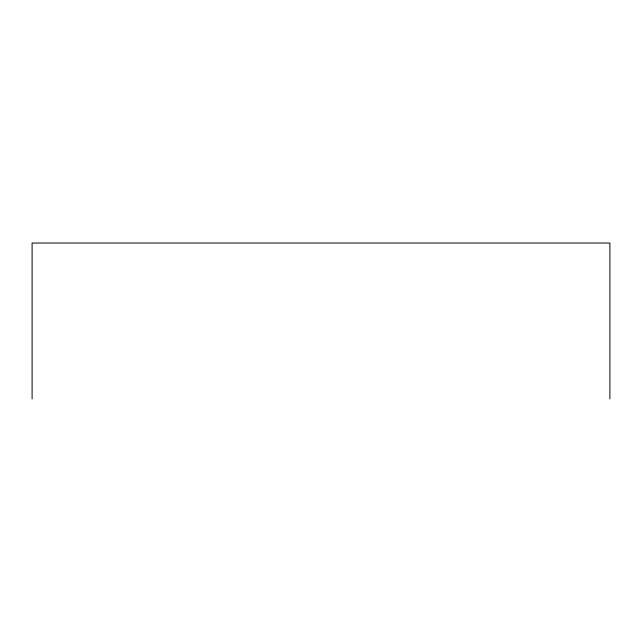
<?xml version="1.0" encoding="UTF-8"?>
<svg xmlns="http://www.w3.org/2000/svg" width="642" height="642" viewBox="0 0 642 642"><rect width="100%" height="100%" fill="white"/><g stroke="black" fill="none" stroke-linecap="round" stroke-linejoin="round"><path stroke-width="0.96" d="M609.9 398.963L609.9 243.037L32.1 243.037L32.1 398.963"/></g></svg>
